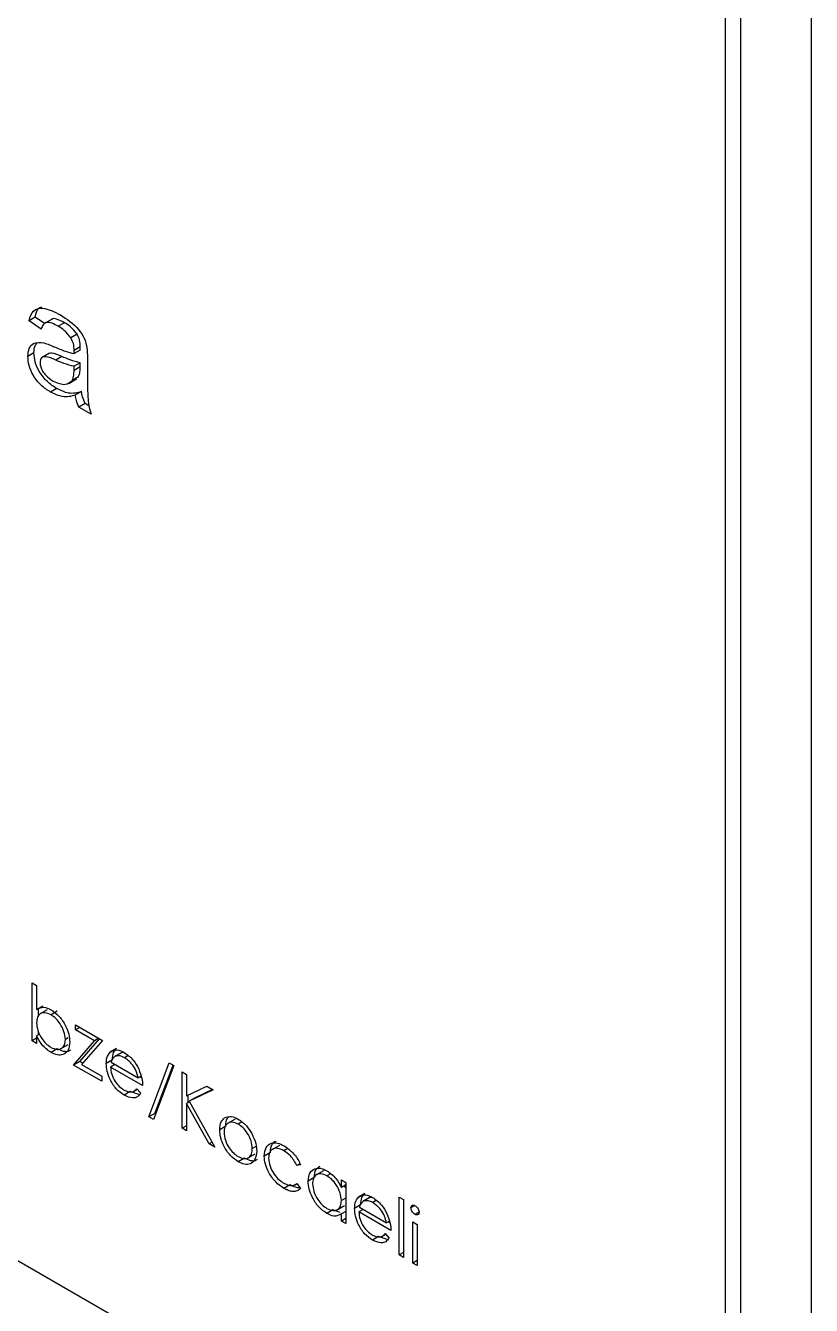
# Model space of a CAD drawing. Extents: x 150 to 4150, y 50 to 2920.
# Drawn here: x 3911.7 to 3947.7, y 2023.4 to 2082.2 of the extents above; entities that cross this region are included whole.
import ezdxf

# ---------------------------------------------------------------- set-up
doc = ezdxf.new("R2010")
doc.units = 0
doc.header["$LTSCALE"] = 10
doc.linetypes.add('SLD-KATı', pattern=[0])
doc.layers.get('0').update_dxf_attribs({"linetype": 'CONTINUOUS'})

msp = doc.modelspace()

# ---------------------------------------------------------------- linework, layer by layer
at = {"color": 7, "linetype": 'SLD-KATı'}
for p, q in [((3947.732, 923.174), (3947.732, 2132.675)), ((3944.491, 2011.99), (3944.491, 2124.673)), ((3943.784, 2011.582), (3943.784, 2124.265)), ((3806.605, 2085.875), (3939.541, 2009.132)), ((3912.109, 2068.768), (3911.826, 2068.605)), ((3912.529, 2068.477), (3912.109, 2068.768)), ((3912.882, 2068.681), (3912.528, 2068.477)), ((3912.385, 2068.218), (3911.826, 2068.605)), ((3913.452, 2068.509), (3913.169, 2068.346)), ((3914.032, 2067.979), (3913.749, 2067.816)), ((3912.053, 2067.13), (3911.77, 2066.966)), ((3912.758, 2067.105), (3912.404, 2066.901)), ((3913.335, 2066.956), (3913.053, 2066.792)), ((3914.174, 2067.253), (3913.891, 2067.09)), ((3914.176, 2067.402), (3913.893, 2067.239)), ((3913.891, 2066.322), (3913.893, 2066.508)), ((3914.174, 2066.485), (3913.891, 2066.322)), ((3914.176, 2066.671), (3913.893, 2066.508)), ((3914.174, 2066.485), (3914.176, 2066.671)), ((3914.508, 2066.795), (3914.508, 2066.008)), ((3913.649, 2065.722), (3914.003, 2065.926)), ((3914.091, 2066.023), (3913.808, 2065.859)), ((3913.947, 2065.942), (3914.091, 2066.023)), ((3913.095, 2065.488), (3912.813, 2065.325)), ((3914.232, 2065.348), (3913.949, 2065.185)), ((3914.4, 2064.8), (3914.117, 2064.636)), ((3914.676, 2064.314), (3914.117, 2064.636)), ((3914.574, 2064.699), (3914.4, 2064.8)), ((3911.969, 2038.184), (3912.171, 2038.067)), ((3911.969, 2035.525), (3911.969, 2038.184)), ((3912.171, 2038.067), (3912.171, 2036.959)), ((3912.454, 2037.122), (3912.171, 2036.959)), ((3912.252, 2036.658), (3912.252, 2037.006)), ((3912.665, 2036.956), (3912.312, 2036.752)), ((3913.118, 2036.883), (3912.835, 2036.72)), ((3912.31, 2035.839), (3912.171, 2035.759)), ((3912.171, 2035.759), (3912.171, 2035.408)), ((3912.252, 2035.806), (3912.252, 2035.955)), ((3913.955, 2036.258), (3915.193, 2035.544)), ((3913.955, 2036.026), (3913.955, 2036.258)), ((3914.157, 2036.142), (3913.955, 2036.026)), ((3914.824, 2035.524), (3913.955, 2036.026)), ((3912.171, 2035.641), (3911.969, 2035.525)), ((3912.171, 2035.408), (3911.969, 2035.525)), ((3913.117, 2035.156), (3912.834, 2034.992)), ((3913.269, 2035.153), (3913.622, 2035.357)), ((3913.616, 2035.657), (3913.495, 2035.588)), ((3913.869, 2034.414), (3914.824, 2035.524)), ((3914.152, 2034.577), (3915.053, 2035.625)), ((3915.193, 2035.544), (3914.239, 2034.433)), ((3915.025, 2035.641), (3914.824, 2035.524)), ((3915.838, 2035.169), (3915.555, 2035.006)), ((3914.152, 2034.577), (3913.869, 2034.414)), ((3914.293, 2034.496), (3914.152, 2034.577)), ((3915.649, 2034.646), (3915.366, 2034.483)), ((3916.038, 2034.966), (3915.755, 2034.803)), ((3916.066, 2034.98), (3915.784, 2034.817)), ((3916.156, 2034.993), (3916.066, 2034.98)), ((3916.366, 2034.842), (3916.206, 2034.75)), ((3915.164, 2033.666), (3913.869, 2034.414)), ((3914.239, 2034.433), (3915.164, 2033.898)), ((3915.769, 2034.438), (3915.567, 2034.322)), ((3917.035, 2033.474), (3915.567, 2034.322)), ((3915.588, 2034.542), (3916.834, 2033.823)), ((3917.323, 2032.031), (3918.262, 2034.514)), ((3918.474, 2034.391), (3917.535, 2031.909)), ((3917.606, 2032.194), (3918.443, 2034.409)), ((3918.262, 2034.514), (3918.474, 2034.391)), ((3918.848, 2034.099), (3919.05, 2033.983)), ((3918.848, 2031.507), (3918.848, 2034.099)), ((3919.05, 2033.983), (3919.05, 2032.996)), ((3915.164, 2033.898), (3915.164, 2033.666)), ((3916.968, 2033.901), (3916.834, 2033.823)), ((3916.994, 2033.824), (3916.915, 2033.87)), ((3919.05, 2032.996), (3919.986, 2033.443)), ((3919.986, 2033.443), (3920.273, 2033.277)), ((3916.474, 2033.194), (3916.191, 2033.031)), ((3916.871, 2033.065), (3916.474, 2033.194)), ((3916.638, 2033.211), (3916.793, 2033.301)), ((3916.77, 2033.328), (3916.949, 2033.116)), ((3919.131, 2032.689), (3919.131, 2033.035)), ((3920.273, 2033.277), (3919.17, 2032.75)), ((3919.453, 2032.914), (3919.17, 2032.75)), ((3920.246, 2033.292), (3919.453, 2032.914)), ((3919.187, 2032.721), (3919.05, 2032.642)), ((3919.05, 2032.642), (3919.05, 2031.391)), ((3920.091, 2030.79), (3919.05, 2032.642)), ((3919.17, 2032.75), (3920.36, 2030.635)), ((3917.606, 2032.194), (3917.323, 2032.031)), ((3917.535, 2031.909), (3917.323, 2032.031)), ((3917.637, 2032.177), (3917.606, 2032.194)), ((3921.287, 2031.93), (3920.934, 2031.726)), ((3921.59, 2031.798), (3921.424, 2031.702)), ((3919.05, 2031.623), (3918.848, 2031.507)), ((3919.05, 2031.391), (3918.848, 2031.507)), ((3920.858, 2031.603), (3920.575, 2031.439)), ((3920.228, 2030.869), (3920.091, 2030.79)), ((3920.36, 2030.635), (3920.091, 2030.79)), ((3922.247, 2030.675), (3922.072, 2030.574)), ((3923.321, 2030.725), (3922.967, 2030.521)), ((3923.7, 2030.58), (3923.522, 2030.477)), ((3921.708, 2030.137), (3921.425, 2029.973)), ((3921.849, 2030.132), (3922.202, 2030.336)), ((3922.902, 2030.399), (3922.619, 2030.235)), ((3924.26, 2029.881), (3924.12, 2029.8)), ((3924.288, 2029.824), (3924.12, 2029.8)), ((3925.344, 2029.559), (3924.991, 2029.355)), ((3925.659, 2029.416), (3925.498, 2029.323)), ((3923.804, 2028.913), (3923.521, 2028.75)), ((3924.018, 2028.902), (3924.124, 2028.963)), ((3924.12, 2028.969), (3924.288, 2028.744)), ((3924.917, 2029.243), (3924.634, 2029.079)), ((3926.159, 2028.79), (3926.159, 2029.141)), ((3926.159, 2029.141), (3926.361, 2029.024)), ((3926.361, 2028.906), (3926.159, 2028.79)), ((3926.361, 2028.757), (3926.303, 2028.873)), ((3926.361, 2029.024), (3926.361, 2027.13)), ((3926.361, 2028.306), (3926.159, 2028.189)), ((3927.235, 2028.512), (3926.952, 2028.348)), ((3927.436, 2028.308), (3927.153, 2028.145)), ((3927.464, 2028.322), (3927.181, 2028.159)), ((3927.554, 2028.335), (3927.464, 2028.322)), ((3927.764, 2028.185), (3927.604, 2028.093)), ((3928.807, 2028.348), (3929.009, 2028.232)), ((3928.807, 2025.689), (3928.807, 2028.348)), ((3929.009, 2028.232), (3929.009, 2025.573)), ((3925.772, 2027.763), (3925.489, 2027.6)), ((3926.102, 2027.641), (3925.772, 2027.763)), ((3925.944, 2027.753), (3926.298, 2027.957)), ((3926.361, 2027.69), (3926.159, 2027.574)), ((3926.159, 2027.246), (3926.159, 2027.574)), ((3927.046, 2027.988), (3926.764, 2027.825)), ((3927.167, 2027.78), (3926.965, 2027.664)), ((3928.433, 2026.816), (3926.965, 2027.664)), ((3926.986, 2027.884), (3928.232, 2027.165)), ((3929.525, 2027.96), (3929.354, 2027.861)), ((3929.726, 2027.662), (3929.54, 2027.555)), ((3926.361, 2027.362), (3926.159, 2027.246)), ((3926.361, 2027.13), (3926.159, 2027.246)), ((3928.366, 2027.243), (3928.232, 2027.165)), ((3928.392, 2027.167), (3928.313, 2027.212)), ((3929.44, 2027.214), (3929.642, 2027.097)), ((3929.44, 2025.319), (3929.44, 2027.214)), ((3929.642, 2027.097), (3929.642, 2025.203)), ((3927.872, 2026.536), (3927.589, 2026.373)), ((3928.269, 2026.407), (3927.872, 2026.536)), ((3928.036, 2026.553), (3928.191, 2026.643)), ((3928.168, 2026.67), (3928.347, 2026.459)), ((3929.009, 2025.805), (3928.807, 2025.689)), ((3929.009, 2025.573), (3928.807, 2025.689)), ((3929.642, 2025.436), (3929.44, 2025.319)), ((3929.642, 2025.203), (3929.44, 2025.319))]:
    msp.add_line(p, q, dxfattribs=at)
for points, knots in [([(3911.826, 2068.605), (3911.877, 2068.775), (3911.979, 2069.116), (3912.531, 2069.243), (3912.989, 2069.011), (3913.269, 2068.868)], [0, 0, 0, 0, 0.28043, 0.559303, 1, 1, 1, 1]), ([(3912.109, 2068.768), (3912.148, 2068.959), (3912.197, 2069.196), (3912.381, 2069.235), (3912.416, 2069.243)], [0, 0, 0, 0, 0.80528, 1, 1, 1, 1]), ([(3913.452, 2068.509), (3913.358, 2068.558), (3913.17, 2068.656), (3912.943, 2068.727), (3912.869, 2068.661), (3912.854, 2068.648)], [0, 0, 0, 0, 0.446809, 0.890502, 1, 1, 1, 1]), ([(3913.269, 2068.868), (3913.56, 2068.682), (3913.966, 2068.423), (3914.384, 2067.797), (3914.449, 2067.507), (3914.481, 2067.362)], [0, 0, 0, 0, 0.559253, 0.779195, 1, 1, 1, 1]), ([(3913.169, 2068.346), (3913.073, 2068.397), (3912.884, 2068.5), (3912.62, 2068.556), (3912.458, 2068.421), (3912.409, 2068.286), (3912.385, 2068.218)], [0, 0, 0, 0, 0.2808547, 0.5597509, 0.7794996, 1, 1, 1, 1]), ([(3913.749, 2067.816), (3913.649, 2067.941), (3913.468, 2068.166), (3913.261, 2068.291), (3913.169, 2068.346)], [0, 0, 0, 0, 0.557871, 1, 1, 1, 1]), ([(3914.032, 2067.979), (3913.931, 2068.104), (3913.751, 2068.329), (3913.543, 2068.454), (3913.452, 2068.509)], [0, 0, 0, 0, 0.557871, 1, 1, 1, 1]), ([(3911.77, 2066.966), (3911.782, 2067.095), (3911.807, 2067.353), (3912.051, 2067.633), (3912.337, 2067.602), (3912.51, 2067.582)], [0, 0, 0, 0, 0.280458, 0.560983, 1, 1, 1, 1]), ([(3912.053, 2067.13), (3912.058, 2067.267), (3912.065, 2067.448), (3912.157, 2067.54), (3912.179, 2067.562)], [0, 0, 0, 0, 0.759315, 1, 1, 1, 1]), ([(3912.51, 2067.582), (3912.596, 2067.555), (3912.747, 2067.506), (3912.902, 2067.439), (3912.97, 2067.41)], [0, 0, 0, 0, 0.559918, 1, 1, 1, 1]), ([(3913.893, 2067.239), (3913.892, 2067.343), (3913.888, 2067.529), (3913.792, 2067.728), (3913.749, 2067.816)], [0, 0, 0, 0, 0.561903, 1, 1, 1, 1]), ([(3914.176, 2067.402), (3914.174, 2067.506), (3914.171, 2067.692), (3914.075, 2067.892), (3914.032, 2067.979)], [0, 0, 0, 0, 0.561903, 1, 1, 1, 1]), ([(3912.813, 2065.325), (3912.667, 2065.419), (3912.376, 2065.606), (3912.014, 2066.059), (3911.8, 2066.552), (3911.78, 2066.828), (3911.77, 2066.966)], [0, 0, 0, 0, 0.280815, 0.55969, 0.779696, 1, 1, 1, 1]), ([(3913.095, 2065.488), (3912.95, 2065.582), (3912.659, 2065.769), (3912.297, 2066.222), (3912.083, 2066.716), (3912.063, 2066.992), (3912.053, 2067.13)], [0, 0, 0, 0, 0.280815, 0.55969, 0.779696, 1, 1, 1, 1]), ([(3913.053, 2066.792), (3912.893, 2066.865), (3912.694, 2066.956), (3912.483, 2066.948), (3912.398, 2066.9), (3912.34, 2066.81), (3912.333, 2066.723), (3912.329, 2066.68)], [0, 0, 0, 0, 0.50028, 0.625326, 0.750269, 0.875147, 1, 1, 1, 1]), ([(3913.335, 2066.956), (3913.178, 2067.026), (3912.98, 2067.113), (3912.781, 2067.116), (3912.74, 2067.088), (3912.726, 2067.079)], [0, 0, 0, 0, 0.724835, 0.90601, 1, 1, 1, 1]), ([(3912.97, 2067.41), (3913.144, 2067.335), (3913.456, 2067.2), (3913.758, 2067.124), (3913.891, 2067.09)], [0, 0, 0, 0, 0.560185, 1, 1, 1, 1]), ([(3914.176, 2066.671), (3914.022, 2066.71), (3913.745, 2066.78), (3913.461, 2066.902), (3913.335, 2066.956)], [0, 0, 0, 0, 0.5597597, 1, 1, 1, 1]), ([(3913.891, 2067.09), (3913.891, 2067.118), (3913.892, 2067.167), (3913.893, 2067.217), (3913.893, 2067.239)], [0, 0, 0, 0, 0.5600235, 1, 1, 1, 1]), ([(3914.174, 2067.253), (3914.174, 2067.281), (3914.175, 2067.331), (3914.176, 2067.38), (3914.176, 2067.402)], [0, 0, 0, 0, 0.5600235, 1, 1, 1, 1]), ([(3914.481, 2067.362), (3914.491, 2067.254), (3914.508, 2067.061), (3914.508, 2066.876), (3914.508, 2066.795)], [0, 0, 0, 0, 0.559817, 1, 1, 1, 1]), ([(3912.329, 2066.68), (3912.335, 2066.616), (3912.347, 2066.489), (3912.445, 2066.284), (3912.637, 2066.028), (3912.815, 2065.913), (3912.94, 2065.832)], [0, 0, 0, 0, 0.186565, 0.373467, 0.560613, 1, 1, 1, 1]), ([(3913.893, 2066.508), (3913.739, 2066.547), (3913.462, 2066.617), (3913.178, 2066.739), (3913.053, 2066.792)], [0, 0, 0, 0, 0.5597597, 1, 1, 1, 1]), ([(3913.808, 2065.859), (3913.837, 2065.935), (3913.888, 2066.071), (3913.89, 2066.245), (3913.891, 2066.322)], [0, 0, 0, 0, 0.558995, 1, 1, 1, 1]), ([(3914.091, 2066.023), (3914.12, 2066.098), (3914.171, 2066.234), (3914.173, 2066.408), (3914.174, 2066.485)], [0, 0, 0, 0, 0.558995, 1, 1, 1, 1]), ([(3912.94, 2065.832), (3913.137, 2065.747), (3913.488, 2065.594), (3913.71, 2065.778), (3913.808, 2065.859)], [0, 0, 0, 0, 0.559758, 1, 1, 1, 1]), ([(3914.508, 2066.008), (3914.509, 2065.823), (3914.51, 2065.519), (3914.521, 2065.092), (3914.557, 2064.713), (3914.636, 2064.447), (3914.676, 2064.314)], [0, 0, 0, 0, 0.340206, 0.560339, 0.780175, 1, 1, 1, 1]), ([(3913.949, 2065.185), (3913.759, 2065.131), (3913.418, 2065.035), (3912.998, 2065.236), (3912.813, 2065.325)], [0, 0, 0, 0, 0.559971, 1, 1, 1, 1]), ([(3914.232, 2065.348), (3914.041, 2065.294), (3913.701, 2065.198), (3913.28, 2065.4), (3913.095, 2065.488)], [0, 0, 0, 0, 0.559971, 1, 1, 1, 1]), ([(3914.117, 2064.636), (3914.073, 2064.74), (3913.993, 2064.925), (3913.963, 2065.106), (3913.949, 2065.185)], [0, 0, 0, 0, 0.559697, 1, 1, 1, 1]), ([(3914.4, 2064.8), (3914.355, 2064.903), (3914.276, 2065.089), (3914.246, 2065.269), (3914.232, 2065.348)], [0, 0, 0, 0, 0.559697, 1, 1, 1, 1]), ([(3912.171, 2036.959), (3912.276, 2037.018), (3912.464, 2037.124), (3912.725, 2037.003), (3912.84, 2036.95)], [0, 0, 0, 0, 0.559294, 1, 1, 1, 1]), ([(3912.84, 2036.95), (3912.966, 2036.86), (3913.218, 2036.681), (3913.497, 2036.252), (3913.671, 2035.829), (3913.688, 2035.591), (3913.696, 2035.471)], [0, 0, 0, 0, 0.279577, 0.559334, 0.779604, 1, 1, 1, 1]), ([(3912.835, 2036.72), (3912.739, 2036.762), (3912.547, 2036.846), (3912.322, 2036.786), (3912.191, 2036.611), (3912.178, 2036.443), (3912.171, 2036.359)], [0, 0, 0, 0, 0.279786, 0.559477, 0.779627, 1, 1, 1, 1]), ([(3912.171, 2036.359), (3912.182, 2036.241), (3912.203, 2036.004), (3912.384, 2035.652), (3912.603, 2035.379), (3912.756, 2035.277), (3912.832, 2035.226)], [0, 0, 0, 0, 0.279639, 0.559192, 0.779512, 1, 1, 1, 1]), ([(3913.495, 2035.588), (3913.481, 2035.706), (3913.454, 2035.943), (3913.278, 2036.292), (3913.062, 2036.564), (3912.911, 2036.668), (3912.835, 2036.72)], [0, 0, 0, 0, 0.279403, 0.559104, 0.779552, 1, 1, 1, 1]), ([(3912.834, 2034.992), (3912.686, 2035.097), (3912.422, 2035.285), (3912.248, 2035.614), (3912.171, 2035.759)], [0, 0, 0, 0, 0.558922, 1, 1, 1, 1]), ([(3912.832, 2035.226), (3912.928, 2035.184), (3913.12, 2035.098), (3913.339, 2035.17), (3913.47, 2035.341), (3913.487, 2035.505), (3913.495, 2035.588)], [0, 0, 0, 0, 0.279756, 0.559279, 0.779725, 1, 1, 1, 1]), ([(3913.696, 2035.471), (3913.681, 2035.335), (3913.65, 2035.062), (3913.412, 2034.883), (3913.131, 2034.85), (3912.933, 2034.945), (3912.834, 2034.992)], [0, 0, 0, 0, 0.279433, 0.559216, 0.779559, 1, 1, 1, 1]), ([(3913.723, 2035.112), (3913.704, 2035.094), (3913.626, 2035.018), (3913.409, 2035.02), (3913.214, 2035.11), (3913.117, 2035.156)], [0, 0, 0, 0, 0.139621, 0.569714, 1, 1, 1, 1]), ([(3915.649, 2034.646), (3915.659, 2034.769), (3915.676, 2034.988), (3915.788, 2035.114), (3915.838, 2035.169)], [0, 0, 0, 0, 0.559427, 1, 1, 1, 1]), ([(3915.366, 2034.483), (3915.376, 2034.605), (3915.394, 2034.825), (3915.505, 2034.951), (3915.555, 2035.006)], [0, 0, 0, 0, 0.559427, 1, 1, 1, 1]), ([(3915.555, 2035.006), (3915.655, 2035.062), (3915.836, 2035.163), (3916.086, 2035.042), (3916.196, 2034.989)], [0, 0, 0, 0, 0.558577, 1, 1, 1, 1]), ([(3915.784, 2034.817), (3915.735, 2034.781), (3915.647, 2034.717), (3915.606, 2034.596), (3915.588, 2034.542)], [0, 0, 0, 0, 0.5587953, 1, 1, 1, 1]), ([(3916.206, 2034.75), (3916.119, 2034.792), (3915.964, 2034.866), (3915.839, 2034.832), (3915.784, 2034.817)], [0, 0, 0, 0, 0.559458, 1, 1, 1, 1]), ([(3916.196, 2034.989), (3916.342, 2034.885), (3916.603, 2034.7), (3916.779, 2034.377), (3916.857, 2034.235)], [0, 0, 0, 0, 0.558919, 1, 1, 1, 1]), ([(3916.834, 2033.823), (3916.809, 2033.927), (3916.76, 2034.135), (3916.588, 2034.414), (3916.396, 2034.623), (3916.27, 2034.708), (3916.206, 2034.75)], [0, 0, 0, 0, 0.280138, 0.559194, 0.779598, 1, 1, 1, 1]), ([(3916.191, 2033.031), (3916.066, 2033.116), (3915.817, 2033.285), (3915.549, 2033.717), (3915.393, 2034.131), (3915.375, 2034.365), (3915.366, 2034.483)], [0, 0, 0, 0, 0.279885, 0.558859, 0.779462, 1, 1, 1, 1]), ([(3915.567, 2034.322), (3915.578, 2034.213), (3915.598, 2033.996), (3915.757, 2033.672), (3915.956, 2033.419), (3916.096, 2033.325), (3916.166, 2033.278)], [0, 0, 0, 0, 0.279963, 0.559359, 0.779526, 1, 1, 1, 1]), ([(3916.857, 2034.235), (3916.915, 2034.087), (3917.02, 2033.823), (3917.03, 2033.581), (3917.035, 2033.474)], [0, 0, 0, 0, 0.558897, 1, 1, 1, 1]), ([(3916.166, 2033.278), (3916.249, 2033.24), (3916.385, 2033.176), (3916.558, 2033.171), (3916.679, 2033.228), (3916.739, 2033.295), (3916.77, 2033.328)], [0, 0, 0, 0, 0.3394652, 0.5596261, 0.7794983, 1, 1, 1, 1]), ([(3916.949, 2033.116), (3916.903, 2033.057), (3916.812, 2032.938), (3916.553, 2032.867), (3916.328, 2032.969), (3916.191, 2033.031)], [0, 0, 0, 0, 0.280919, 0.561407, 1, 1, 1, 1]), ([(3920.575, 2031.439), (3920.587, 2031.572), (3920.609, 2031.81), (3920.742, 2031.929), (3920.8, 2031.982)], [0, 0, 0, 0, 0.5592851, 1, 1, 1, 1]), ([(3921.424, 2031.702), (3921.329, 2031.744), (3921.137, 2031.828), (3920.927, 2031.742), (3920.796, 2031.571), (3920.783, 2031.405), (3920.777, 2031.322)], [0, 0, 0, 0, 0.279484, 0.559256, 0.779547, 1, 1, 1, 1]), ([(3920.8, 2031.982), (3920.902, 2032.025), (3921.083, 2032.102), (3921.321, 2031.986), (3921.425, 2031.934)], [0, 0, 0, 0, 0.55888, 1, 1, 1, 1]), ([(3920.858, 2031.603), (3920.865, 2031.741), (3920.873, 2031.912), (3920.959, 2032.002), (3920.976, 2032.019)], [0, 0, 0, 0, 0.806438, 1, 1, 1, 1]), ([(3922.072, 2030.574), (3922.061, 2030.691), (3922.039, 2030.926), (3921.862, 2031.272), (3921.651, 2031.548), (3921.5, 2031.651), (3921.424, 2031.702)], [0, 0, 0, 0, 0.2795862, 0.5593981, 0.7796526, 1, 1, 1, 1]), ([(3921.425, 2031.934), (3921.559, 2031.842), (3921.797, 2031.675), (3921.972, 2031.389), (3922.049, 2031.262)], [0, 0, 0, 0, 0.559182, 1, 1, 1, 1]), ([(3921.425, 2029.973), (3921.3, 2030.061), (3921.048, 2030.235), (3920.772, 2030.664), (3920.603, 2031.083), (3920.584, 2031.321), (3920.575, 2031.439)], [0, 0, 0, 0, 0.279776, 0.559179, 0.779592, 1, 1, 1, 1]), ([(3920.777, 2031.322), (3920.789, 2031.205), (3920.813, 2030.972), (3920.984, 2030.625), (3921.201, 2030.359), (3921.35, 2030.257), (3921.424, 2030.207)], [0, 0, 0, 0, 0.279618, 0.559167, 0.779512, 1, 1, 1, 1]), ([(3922.049, 2031.262), (3922.121, 2031.108), (3922.251, 2030.831), (3922.267, 2030.573), (3922.274, 2030.459)], [0, 0, 0, 0, 0.559216, 1, 1, 1, 1]), ([(3921.424, 2030.207), (3921.52, 2030.164), (3921.71, 2030.079), (3921.925, 2030.153), (3922.05, 2030.328), (3922.065, 2030.492), (3922.072, 2030.574)], [0, 0, 0, 0, 0.279745, 0.559113, 0.779606, 1, 1, 1, 1]), ([(3922.274, 2030.459), (3922.258, 2030.324), (3922.227, 2030.053), (3922.001, 2029.86), (3921.72, 2029.829), (3921.524, 2029.925), (3921.425, 2029.973)], [0, 0, 0, 0, 0.279521, 0.559381, 0.779507, 1, 1, 1, 1]), ([(3922.619, 2030.235), (3922.637, 2030.377), (3922.672, 2030.66), (3922.923, 2030.846), (3923.227, 2030.853), (3923.434, 2030.752), (3923.537, 2030.701)], [0, 0, 0, 0, 0.2793814, 0.5587815, 0.7792808, 1, 1, 1, 1]), ([(3923.522, 2030.477), (3923.423, 2030.524), (3923.223, 2030.619), (3922.992, 2030.56), (3922.843, 2030.398), (3922.828, 2030.226), (3922.82, 2030.14)], [0, 0, 0, 0, 0.280136, 0.559769, 0.77989, 1, 1, 1, 1]), ([(3922.902, 2030.399), (3922.916, 2030.546), (3922.939, 2030.794), (3923.097, 2030.886), (3923.161, 2030.924)], [0, 0, 0, 0, 0.594281, 1, 1, 1, 1]), ([(3924.12, 2029.8), (3924.026, 2029.962), (3923.859, 2030.252), (3923.626, 2030.408), (3923.522, 2030.477)], [0, 0, 0, 0, 0.558451, 1, 1, 1, 1]), ([(3923.537, 2030.701), (3923.637, 2030.634), (3923.802, 2030.522), (3924.015, 2030.296), (3924.178, 2030.073), (3924.251, 2029.907), (3924.288, 2029.824)], [0, 0, 0, 0, 0.339714, 0.560013, 0.780007, 1, 1, 1, 1]), ([(3922.291, 2030.078), (3922.278, 2030.065), (3922.208, 2029.993), (3921.998, 2030), (3921.805, 2030.091), (3921.708, 2030.137)], [0, 0, 0, 0, 0.100871, 0.55006, 1, 1, 1, 1]), ([(3923.521, 2028.75), (3923.392, 2028.838), (3923.134, 2029.014), (3922.836, 2029.437), (3922.648, 2029.868), (3922.629, 2030.113), (3922.619, 2030.235)], [0, 0, 0, 0, 0.2800771, 0.5596468, 0.7798186, 1, 1, 1, 1]), ([(3922.82, 2030.14), (3922.835, 2030.016), (3922.863, 2029.77), (3923.055, 2029.407), (3923.288, 2029.137), (3923.445, 2029.033), (3923.524, 2028.981)], [0, 0, 0, 0, 0.279332, 0.558778, 0.779267, 1, 1, 1, 1]), ([(3924.634, 2029.079), (3924.649, 2029.215), (3924.681, 2029.488), (3924.918, 2029.667), (3925.199, 2029.699), (3925.397, 2029.604), (3925.495, 2029.557)], [0, 0, 0, 0, 0.279413, 0.559191, 0.779548, 1, 1, 1, 1]), ([(3925.498, 2029.323), (3925.402, 2029.365), (3925.21, 2029.451), (3924.991, 2029.379), (3924.86, 2029.208), (3924.843, 2029.043), (3924.835, 2028.96)], [0, 0, 0, 0, 0.279767, 0.559291, 0.779719, 1, 1, 1, 1]), ([(3924.917, 2029.243), (3924.929, 2029.383), (3924.951, 2029.629), (3925.106, 2029.723), (3925.172, 2029.764)], [0, 0, 0, 0, 0.573159, 1, 1, 1, 1]), ([(3925.495, 2029.557), (3925.643, 2029.452), (3925.908, 2029.265), (3926.082, 2028.935), (3926.159, 2028.79)], [0, 0, 0, 0, 0.559062, 1, 1, 1, 1]), ([(3926.159, 2028.189), (3926.148, 2028.308), (3926.127, 2028.545), (3925.946, 2028.897), (3925.727, 2029.17), (3925.574, 2029.272), (3925.498, 2029.323)], [0, 0, 0, 0, 0.27966, 0.55921, 0.779487, 1, 1, 1, 1]), ([(3924.288, 2028.744), (3924.223, 2028.691), (3924.116, 2028.603), (3923.907, 2028.6), (3923.717, 2028.646), (3923.586, 2028.715), (3923.521, 2028.75)], [0, 0, 0, 0, 0.338983, 0.559249, 0.779562, 1, 1, 1, 1]), ([(3923.524, 2028.981), (3923.654, 2028.924), (3923.888, 2028.821), (3924.049, 2028.924), (3924.12, 2028.969)], [0, 0, 0, 0, 0.558788, 1, 1, 1, 1]), ([(3924.266, 2028.774), (3924.24, 2028.772), (3924.158, 2028.765), (3923.999, 2028.811), (3923.869, 2028.879), (3923.804, 2028.913)], [0, 0, 0, 0, 0.183055, 0.591411, 1, 1, 1, 1]), ([(3925.489, 2027.6), (3925.363, 2027.69), (3925.111, 2027.869), (3924.832, 2028.298), (3924.659, 2028.721), (3924.642, 2028.96), (3924.634, 2029.079)], [0, 0, 0, 0, 0.279573, 0.559333, 0.779589, 1, 1, 1, 1]), ([(3924.835, 2028.96), (3924.849, 2028.842), (3924.876, 2028.605), (3925.053, 2028.256), (3925.27, 2027.985), (3925.421, 2027.88), (3925.496, 2027.828)], [0, 0, 0, 0, 0.279429, 0.559146, 0.77957, 1, 1, 1, 1]), ([(3925.496, 2027.828), (3925.592, 2027.786), (3925.785, 2027.702), (3926.009, 2027.763), (3926.139, 2027.938), (3926.153, 2028.105), (3926.159, 2028.189)], [0, 0, 0, 0, 0.279822, 0.559387, 0.779603, 1, 1, 1, 1]), ([(3926.764, 2027.825), (3926.774, 2027.948), (3926.791, 2028.167), (3926.903, 2028.293), (3926.952, 2028.348)], [0, 0, 0, 0, 0.5594271, 1, 1, 1, 1]), ([(3926.952, 2028.348), (3927.053, 2028.405), (3927.234, 2028.505), (3927.483, 2028.385), (3927.594, 2028.331)], [0, 0, 0, 0, 0.5585773, 1, 1, 1, 1]), ([(3927.181, 2028.159), (3927.132, 2028.123), (3927.045, 2028.059), (3927.004, 2027.938), (3926.986, 2027.884)], [0, 0, 0, 0, 0.558795, 1, 1, 1, 1]), ([(3927.046, 2027.988), (3927.056, 2028.111), (3927.074, 2028.331), (3927.186, 2028.456), (3927.235, 2028.512)], [0, 0, 0, 0, 0.5594271, 1, 1, 1, 1]), ([(3927.604, 2028.093), (3927.517, 2028.134), (3927.361, 2028.208), (3927.236, 2028.174), (3927.181, 2028.159)], [0, 0, 0, 0, 0.559458, 1, 1, 1, 1]), ([(3927.594, 2028.331), (3927.74, 2028.227), (3928.001, 2028.042), (3928.177, 2027.719), (3928.254, 2027.577)], [0, 0, 0, 0, 0.558919, 1, 1, 1, 1]), ([(3926.159, 2027.574), (3926.053, 2027.519), (3925.863, 2027.42), (3925.603, 2027.545), (3925.489, 2027.6)], [0, 0, 0, 0, 0.5587633, 1, 1, 1, 1]), ([(3927.589, 2026.373), (3927.464, 2026.458), (3927.215, 2026.628), (3926.947, 2027.059), (3926.79, 2027.473), (3926.773, 2027.707), (3926.764, 2027.825)], [0, 0, 0, 0, 0.279885, 0.558859, 0.779462, 1, 1, 1, 1]), ([(3926.965, 2027.664), (3926.975, 2027.555), (3926.996, 2027.338), (3927.155, 2027.014), (3927.354, 2026.761), (3927.494, 2026.667), (3927.564, 2026.62)], [0, 0, 0, 0, 0.279963, 0.559359, 0.779526, 1, 1, 1, 1]), ([(3928.232, 2027.165), (3928.207, 2027.269), (3928.158, 2027.477), (3927.985, 2027.757), (3927.794, 2027.965), (3927.668, 2028.05), (3927.604, 2028.093)], [0, 0, 0, 0, 0.280138, 0.559194, 0.779598, 1, 1, 1, 1]), ([(3928.254, 2027.577), (3928.313, 2027.429), (3928.417, 2027.165), (3928.428, 2026.923), (3928.433, 2026.816)], [0, 0, 0, 0, 0.558897, 1, 1, 1, 1]), ([(3929.354, 2027.861), (3929.358, 2027.889), (3929.365, 2027.946), (3929.418, 2027.98), (3929.478, 2027.984), (3929.519, 2027.964), (3929.54, 2027.954)], [0, 0, 0, 0, 0.279289, 0.558897, 0.779452, 1, 1, 1, 1]), ([(3929.54, 2027.555), (3929.514, 2027.573), (3929.461, 2027.61), (3929.401, 2027.697), (3929.361, 2027.785), (3929.356, 2027.836), (3929.354, 2027.861)], [0, 0, 0, 0, 0.279784, 0.559698, 0.779921, 1, 1, 1, 1]), ([(3929.54, 2027.954), (3929.567, 2027.935), (3929.62, 2027.898), (3929.682, 2027.81), (3929.722, 2027.721), (3929.726, 2027.67), (3929.728, 2027.645)], [0, 0, 0, 0, 0.2798695, 0.5598663, 0.7799105, 1, 1, 1, 1]), ([(3929.728, 2027.645), (3929.724, 2027.617), (3929.717, 2027.56), (3929.663, 2027.528), (3929.603, 2027.524), (3929.561, 2027.545), (3929.54, 2027.555)], [0, 0, 0, 0, 0.27916, 0.558862, 0.779356, 1, 1, 1, 1]), ([(3927.564, 2026.62), (3927.646, 2026.582), (3927.783, 2026.518), (3927.956, 2026.514), (3928.076, 2026.57), (3928.137, 2026.637), (3928.168, 2026.67)], [0, 0, 0, 0, 0.339465, 0.559626, 0.779498, 1, 1, 1, 1]), ([(3928.347, 2026.459), (3928.301, 2026.399), (3928.209, 2026.281), (3927.951, 2026.21), (3927.726, 2026.311), (3927.589, 2026.373)], [0, 0, 0, 0, 0.280919, 0.561407, 1, 1, 1, 1])]:
    msp.add_open_spline(points, degree=3, knots=knots, dxfattribs=at)

doc.saveas('drawing.dxf')
